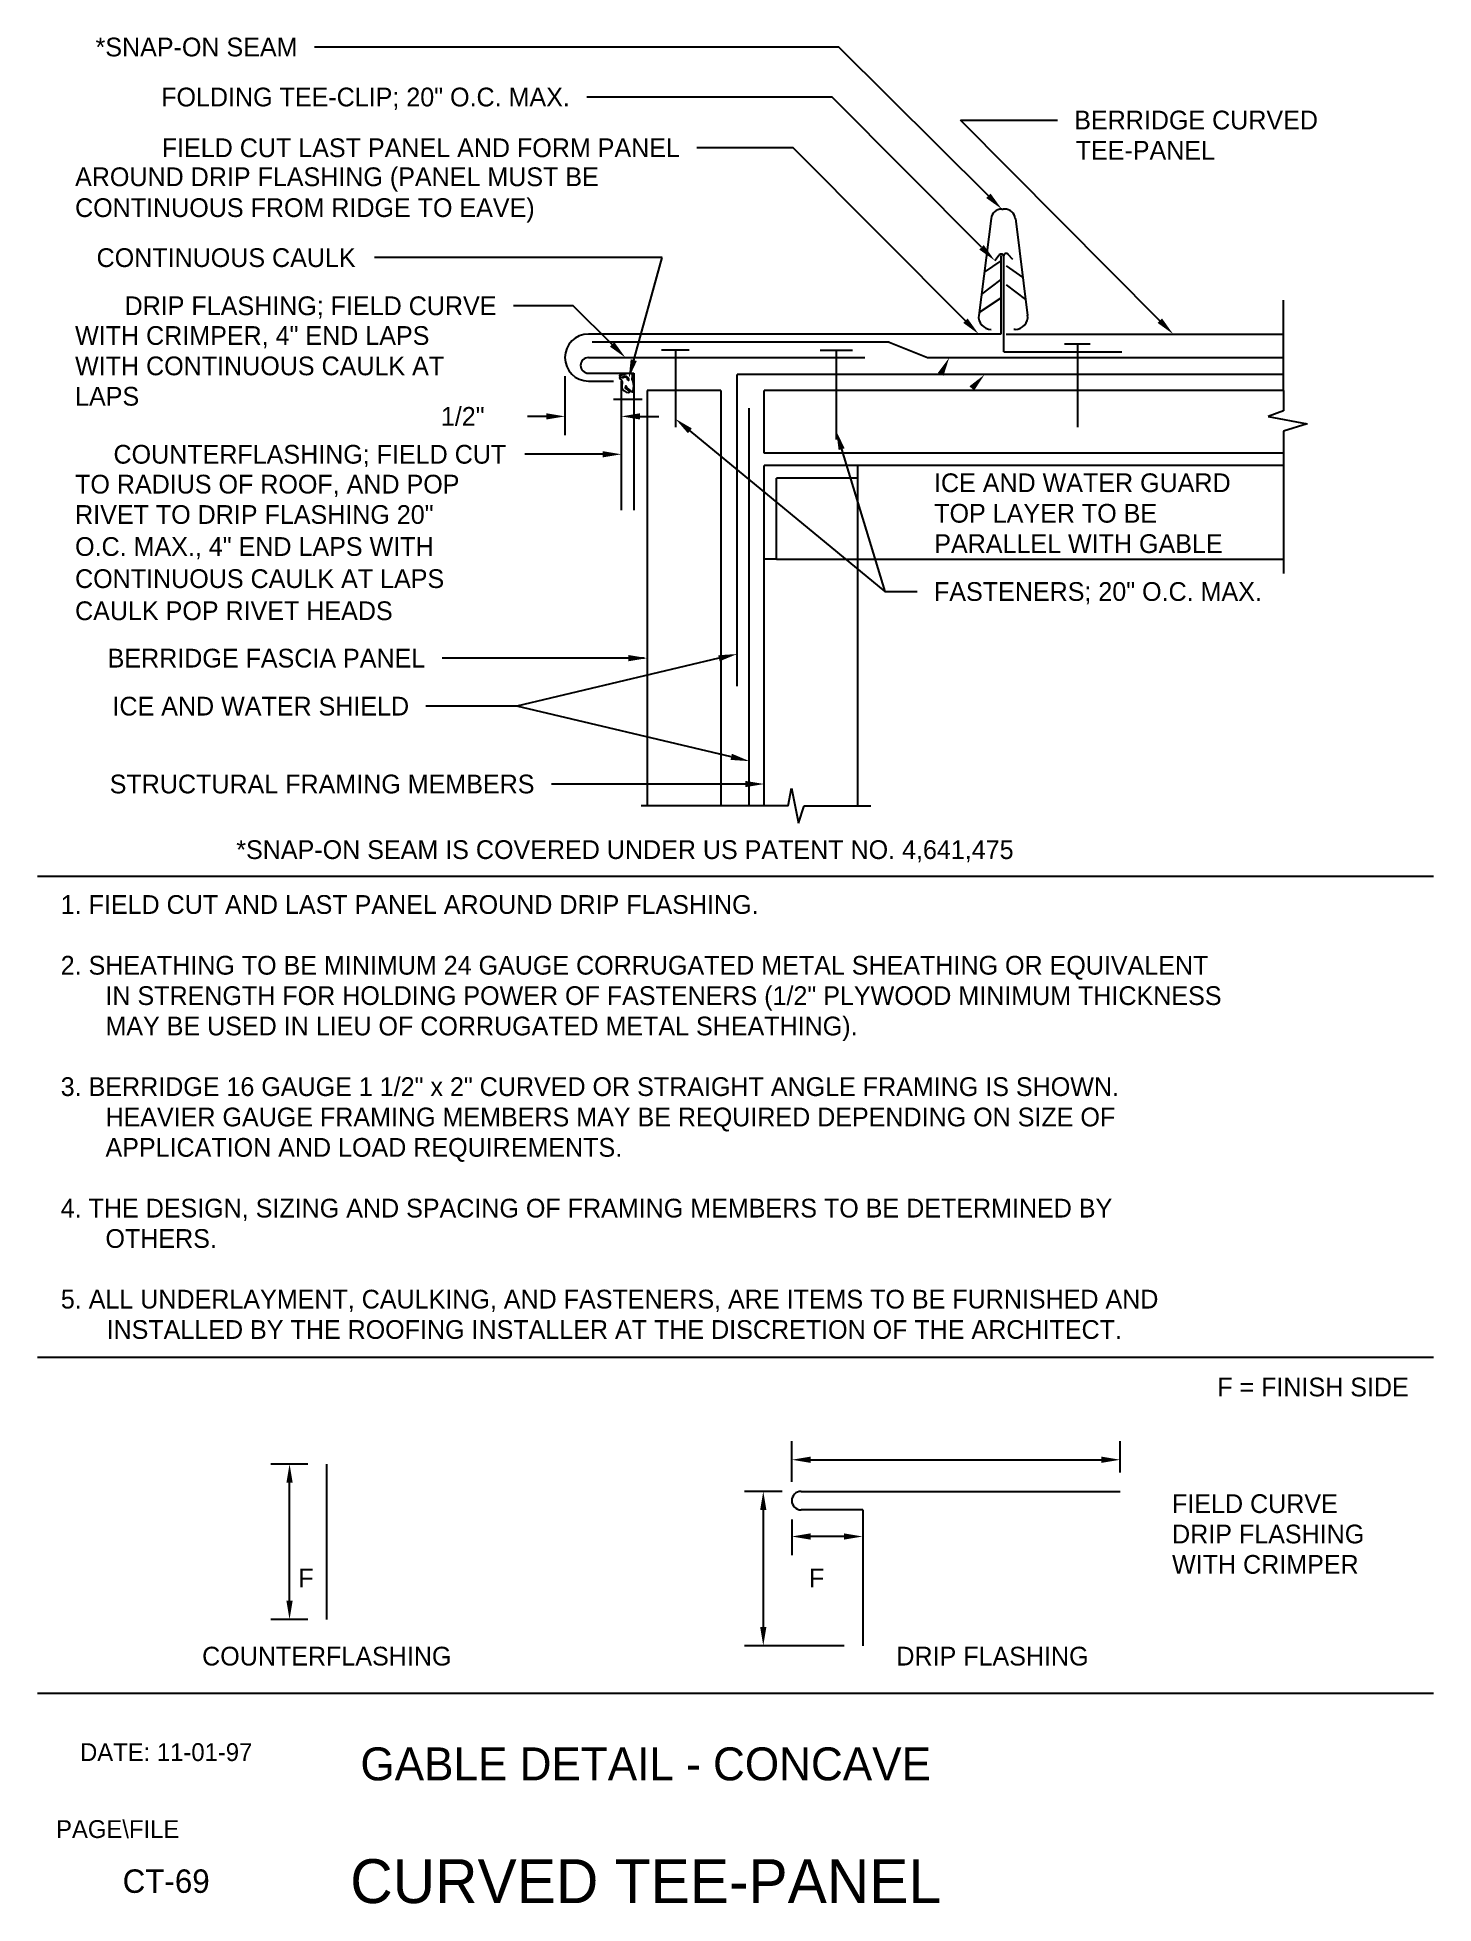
# Model space of a CAD drawing. Extents: x 0 to 11.2, y 0.4 to 15.3.
import ezdxf
from ezdxf.enums import TextEntityAlignment as Align

# ---------------------------------------------------------------- set-up
doc = ezdxf.new("R2010")
doc.units = 0
doc.header["$LTSCALE"] = 0.1999
doc.linetypes.add('HIDDENX2', pattern=[0])
for name, color, linetype in [('BORDER', 7, 'CONTINUOUS'), ('CMP-FLSH', 7, 'CONTINUOUS'), ('DIM-TXT', 7, 'CONTINUOUS'), ('STRCTR', 7, 'CONTINUOUS')]:
    doc.layers.add(name, color=color, linetype=linetype)

msp = doc.modelspace()

# ---------------------------------------------------------------- linework, layer by layer
at = {"layer": 'BORDER', "color": 0, "linetype": 'CONTINUOUS'}
for p, q in [((11.22, 8.599), (0.047, 8.599)), ((11.22, 4.75), (0.047, 4.75)), ((11.22, 2.062), (0.047, 2.062))]:
    msp.add_line(p, q, dxfattribs=at)
at = {"layer": 'CMP-FLSH', "color": 0, "linetype": 'CONTINUOUS'}
for p, q in [((7.764, 13.939), (7.776, 13.939)), ((7.764, 13.939), (7.776, 13.939)), ((7.787, 13.939), (7.776, 13.939)), ((7.679, 13.864), (7.58, 13.088)), ((7.873, 13.864), (7.971, 13.088)), ((7.756, 13.525), (7.624, 13.434)), ((7.708, 13.527), (7.744, 13.572)), ((7.756, 13.567), (7.756, 12.939)), ((7.78, 12.796), (7.78, 13.564)), ((7.8, 13.484), (7.933, 13.392)), ((7.814, 13.578), (7.851, 13.537)), ((7.756, 13.374), (7.602, 13.257)), ((7.8, 13.333), (7.955, 13.214)), ((7.756, 13.226), (7.583, 13.111)), ((7.756, 12.939), (4.457, 12.939)), ((6.864, 12.875), (4.488, 12.875)), ((6.864, 12.875), (7.169, 12.75)), ((7.8, 12.939), (10.019, 12.939)), ((7.872, 12.976), (7.861, 12.976)), ((8.266, 12.86), (8.471, 12.86)), ((8.369, 12.86), (8.369, 12.195)), ((4.457, 12.75), (6.669, 12.75)), ((5.041, 12.812), (5.264, 12.812)), ((5.153, 12.812), (5.153, 12.193)), ((6.311, 12.811), (6.569, 12.811)), ((6.44, 12.811), (6.44, 12.095)), ((7.169, 12.75), (10.019, 12.75)), ((7.78, 12.796), (8.726, 12.796)), ((4.457, 12.625), (4.82, 12.625)), ((4.457, 12.563), (4.658, 12.563)), ((4.72, 12.563), (4.72, 11.531)), ((4.82, 12.625), (4.82, 11.531)), ((10.019, 12.614), (5.647, 12.614)), ((5.647, 10.122), (5.647, 12.614)), ((4.886, 12.414), (4.657, 12.414)), ((4.927, 12.487), (4.927, 9.165)), ((5.515, 12.487), (4.927, 12.487)), ((5.515, 12.487), (5.515, 9.165)), ((5.742, 9.165), (5.742, 12.346)), ((2.362, 3.899), (2.362, 2.656)), ((6.084, 3.606), (6.084, 3.606)), ((6.158, 3.68), (8.712, 3.68)), ((6.652, 3.532), (6.158, 3.532)), ((6.652, 3.532), (6.652, 2.445))]:
    msp.add_line(p, q, dxfattribs=at)
msp.add_lwpolyline([(4.725, 12.526), (4.725, 12.507), (4.743, 12.485), (4.759, 12.475), (4.777, 12.472), (4.792, 12.478), (4.754, 12.507), (4.756, 12.525), (4.764, 12.508), (4.808, 12.475), (4.815, 12.485), (4.818, 12.502), (4.82, 12.525), (4.816, 12.558), (4.808, 12.577), (4.81, 12.601), (4.807, 12.622), (4.769, 12.623), (4.751, 12.617), (4.725, 12.609), (4.706, 12.608), (4.707, 12.598), (4.719, 12.595), (4.733, 12.596), (4.738, 12.598), (4.745, 12.602), (4.757, 12.601), (4.77, 12.591), (4.777, 12.582), (4.778, 12.576), (4.778, 12.568), (4.773, 12.572), (4.769, 12.581), (4.765, 12.589), (4.759, 12.592), (4.747, 12.594), (4.735, 12.589), (4.724, 12.589), (4.709, 12.59), (4.706, 12.588), (4.712, 12.577), (4.721, 12.571), (4.725, 12.566), (4.726, 12.557), (4.726, 12.546)], close=True, dxfattribs=at)
for centre, radius, start, end in [((7.764, 13.853), 0.086, 90.0001, 172.7428), ((7.787, 13.853), 0.086, 7.2572, 89.9999), ((7.76, 13.559), 0.02, 0.0014, 141.3728), ((7.8, 13.564), 0.02, 41.9522, 180.001), ((7.8, 13.564), 0.02, 41.9522, 180.001), ((7.679, 13.076), 0.1, 172.7423, 270.0006), ((7.872, 13.076), 0.1, 269.9994, 7.2577), ((4.457, 12.751), 0.188, 90, 270), ((4.457, 12.688), 0.0625, 90, 270), ((6.158, 3.606), 0.074, 89.9998, 179.9999), ((6.158, 3.606), 0.074, 180.0001, 270.0002)]:
    msp.add_arc(centre, radius, start, end, dxfattribs=at)
at = {"layer": 'DIM-TXT', "color": 0, "linetype": 'CONTINUOUS'}
for p, q in [((6.461, 15.235), (2.264, 15.235)), ((7.658, 14.045), (6.461, 15.235)), ((6.406, 14.835), (4.443, 14.835)), ((7.602, 13.633), (6.406, 14.835)), ((7.433, 14.651), (8.209, 14.651)), ((9.029, 13.045), (7.433, 14.651)), ((6.096, 14.429), (5.324, 14.429)), ((7.473, 13.045), (6.096, 14.429)), ((5.047, 13.55), (2.744, 13.55)), ((4.82, 12.73), (5.047, 13.55)), ((4.335, 13.165), (3.856, 13.165)), ((4.646, 12.856), (4.335, 13.165)), ((4.269, 12.601), (4.269, 12.13)), ((4.119, 12.28), (3.969, 12.28)), ((4.87, 12.28), (5.02, 12.28)), ((5.269, 12.164), (6.829, 10.879)), ((4.57, 11.977), (3.949, 11.977)), ((6.483, 12.018), (6.829, 10.879)), ((6.829, 10.879), (7.087, 10.879)), ((4.902, 10.346), (3.286, 10.346)), ((5.501, 10.345), (3.885, 9.962)), ((3.885, 9.962), (3.157, 9.962)), ((5.599, 9.557), (3.885, 9.962)), ((5.713, 9.339), (4.16, 9.339)), ((6.084, 3.756), (6.084, 4.083)), ((8.712, 3.83), (8.712, 4.083)), ((2.212, 3.899), (1.915, 3.899)), ((6.234, 3.933), (8.562, 3.933)), ((2.065, 2.806), (2.065, 3.749)), ((6.008, 3.68), (5.706, 3.68)), ((5.856, 3.53), (5.856, 2.595)), ((6.084, 3.456), (6.084, 3.169)), ((6.502, 3.319), (6.234, 3.319)), ((2.212, 2.656), (1.915, 2.656)), ((6.502, 2.445), (5.706, 2.445))]:
    msp.add_line(p, q, dxfattribs=at)
for points in [[(7.675, 14.062), (7.64, 14.027), (7.764, 13.939)], [(7.62, 13.651), (7.584, 13.615), (7.708, 13.527)], [(7.491, 13.063), (7.456, 13.028), (7.579, 12.939)], [(9.047, 13.063), (9.011, 13.028), (9.135, 12.939)], [(4.664, 12.874), (4.629, 12.838), (4.753, 12.75)], [(4.844, 12.723), (4.795, 12.737), (4.779, 12.585)], [(4.119, 12.305), (4.119, 12.255), (4.269, 12.28)], [(4.87, 12.305), (4.87, 12.255), (4.72, 12.28)], [(5.253, 12.145), (5.284, 12.184), (5.153, 12.26)], [(6.459, 12.011), (6.507, 12.025), (6.44, 12.162)], [(4.57, 12.002), (4.57, 11.952), (4.72, 11.977)], [(4.777, 10.371), (4.777, 10.321), (4.927, 10.346)], [(5.495, 10.369), (5.507, 10.321), (5.647, 10.379)], [(5.594, 9.532), (5.605, 9.581), (5.745, 9.522)], [(5.713, 9.364), (5.713, 9.314), (5.863, 9.339)], [(2.04, 3.749), (2.09, 3.749), (2.065, 3.899)], [(6.234, 3.958), (6.234, 3.908), (6.084, 3.933)], [(8.562, 3.958), (8.562, 3.908), (8.712, 3.933)], [(5.831, 3.53), (5.881, 3.53), (5.856, 3.68)], [(6.234, 3.344), (6.234, 3.294), (6.084, 3.319)], [(6.502, 3.344), (6.502, 3.294), (6.652, 3.319)], [(2.04, 2.806), (2.09, 2.806), (2.065, 2.656)], [(5.831, 2.595), (5.881, 2.595), (5.856, 2.445)]]:
    msp.add_solid(points, dxfattribs=at)
at = {"layer": 'DIM-TXT', "color": 0, "linetype": 'CONTINUOUS', "extrusion": (0, 0, -1)}
for points in [[(-7.253, 12.628), (-7.344, 12.75), (-7.298, 12.605)], [(-7.506, 12.521), (-7.626, 12.614), (-7.543, 12.487)]]:
    msp.add_solid(points, dxfattribs=at)
at = {"layer": 'STRCTR', "color": 0, "linetype": 'CONTINUOUS'}
for p, q in [((10.019, 12.487), (10.019, 13.21)), ((10.019, 12.487), (5.863, 12.487)), ((5.863, 11.987), (5.863, 12.487)), ((10.019, 12.487), (10.019, 12.324)), ((10.019, 12.324), (9.895, 12.279)), ((9.895, 12.279), (10.207, 12.22)), ((10.207, 12.22), (10.019, 12.161)), ((10.019, 12.161), (10.019, 11.987)), ((10.019, 11.987), (5.863, 11.987)), ((10.019, 11.987), (10.019, 11.022)), ((6.613, 11.887), (5.863, 11.887)), ((5.863, 9.165), (5.863, 11.887)), ((10.019, 11.887), (6.613, 11.887)), ((6.613, 9.165), (6.613, 11.887)), ((5.963, 11.137), (5.963, 11.787)), ((6.613, 11.787), (5.963, 11.787)), ((5.963, 11.137), (5.863, 11.137)), ((6.613, 11.137), (10.019, 11.137)), ((6.055, 9.165), (6.081, 9.305)), ((6.081, 9.305), (6.138, 9.026)), ((5.863, 9.165), (4.879, 9.165)), ((6.055, 9.165), (5.863, 9.165)), ((6.138, 9.026), (6.184, 9.165)), ((6.184, 9.165), (6.363, 9.165)), ((6.363, 9.165), (6.717, 9.165))]:
    msp.add_line(p, q, dxfattribs=at)
at = {"layer": 'STRCTR', "color": 0, "linetype": 'HIDDENX2'}
msp.add_line((5.963, 11.137), (6.613, 11.137), dxfattribs=at)

# ---------------------------------------------------------------- texts
at = {"layer": 'BORDER', "color": 0, "linetype": 'CONTINUOUS'}
for s, height, p in [('DATE: 11-01-97', 0.14265, (1.078, 1.594)), ('CT-69', 0.1875, (1.078, 0.562)), ('CURVED TEE-PANEL', 0.35156, (4.915, 0.562))]:
    msp.add_text(s, height=height, dxfattribs=at).set_placement(p, align=Align.MIDDLE)
msp.add_text('PAGE\\FILE', height=0.1426, dxfattribs=at).set_placement((0.197, 0.907))
at = {"layer": 'DIM-TXT', "color": 0, "linetype": 'CONTINUOUS'}
for s, p in [('*SNAP-ON SEAM', (2.129, 15.235)), ('FOLDING TEE-CLIP; 20" O.C. MAX.', (4.308, 14.835)), ('FIELD CUT LAST PANEL AND FORM PANEL', (5.189, 14.429)), ('CONTINUOUS CAULK', (2.594, 13.55)), ('DRIP FLASHING; FIELD CURVE', (3.721, 13.165)), ('COUNTERFLASHING; FIELD CUT', (3.799, 11.977)), ('BERRIDGE FASCIA PANEL', (3.151, 10.346)), ('ICE AND WATER SHIELD', (3.022, 9.962)), ('STRUCTURAL FRAMING MEMBERS', (4.025, 9.339))]:
    msp.add_text(s, height=0.15, dxfattribs=at).set_placement(p, align=Align.MIDDLE_RIGHT)
for s, p in [('BERRIDGE CURVED', (8.344, 14.651)), ('FASTENERS; 20" O.C. MAX.', (7.222, 10.879))]:
    msp.add_text(s, height=0.15, dxfattribs=at).set_placement(p, align=Align.MIDDLE_LEFT)
for s, p in [('TEE-PANEL', (8.356, 14.334)), ('AROUND DRIP FLASHING (PANEL MUST BE', (0.349, 14.122)), ('CONTINUOUS FROM RIDGE TO EAVE)', (0.349, 13.875)), ('WITH CRIMPER, 4" END LAPS', (0.349, 12.852)), ('WITH CONTINUOUS CAULK AT', (0.349, 12.609)), ('LAPS', (0.349, 12.366)), ('1/2"', (3.276, 12.205)), ('TO RADIUS OF ROOF, AND POP', (0.349, 11.663)), ('RIVET TO DRIP FLASHING 20"', (0.349, 11.42)), ('TOP LAYER TO BE', (7.224, 11.43)), ('O.C. MAX., 4" END LAPS WITH', (0.349, 11.164)), ('PARALLEL WITH GABLE', (7.224, 11.187)), ('CONTINUOUS CAULK AT LAPS', (0.349, 10.907)), ('CAULK POP RIVET HEADS', (0.349, 10.65)), ('*SNAP-ON SEAM IS COVERED UNDER US PATENT NO. 4,641,475', (1.639, 8.739)), ('1. FIELD CUT AND LAST PANEL AROUND DRIP FLASHING.', (0.234, 8.3)), ('2. SHEATHING TO BE MINIMUM 24 GAUGE CORRUGATED METAL SHEATHING OR EQUIVALENT', (0.234, 7.814)), ('IN STRENGTH FOR HOLDING POWER OF FASTENERS (1/2" PLYWOOD MINIMUM THICKNESS', (0.592, 7.571)), ('MAY BE USED IN LIEU OF CORRUGATED METAL SHEATHING).', (0.592, 7.328)), ('3. BERRIDGE 16 GAUGE 1 1/2" x 2" CURVED OR STRAIGHT ANGLE FRAMING IS SHOWN.', (0.234, 6.843)), ('HEAVIER GAUGE FRAMING MEMBERS MAY BE REQUIRED DEPENDING ON SIZE OF', (0.592, 6.6)), ('APPLICATION AND LOAD REQUIREMENTS.', (0.592, 6.357)), ('4. THE DESIGN, SIZING AND SPACING OF FRAMING MEMBERS TO BE DETERMINED BY', (0.234, 5.871)), ('OTHERS.', (0.592, 5.628)), ('5. ALL UNDERLAYMENT, CAULKING, AND FASTENERS, ARE ITEMS TO BE FURNISHED AND', (0.235, 5.143)), ('INSTALLED BY THE ROOFING INSTALLER AT THE DISCRETION OF THE ARCHITECT.', (0.601, 4.9)), ('FIELD CURVE', (9.127, 3.507)), ('DRIP FLASHING', (9.127, 3.264)), ('WITH CRIMPER', (9.127, 3.021)), ('F', (2.136, 2.912)), ('F', (6.222, 2.912))]:
    msp.add_text(s, height=0.15, dxfattribs=at).set_placement(p)
msp.add_text('ICE AND WATER GUARD', height=0.15, rotation=360, dxfattribs=at).set_placement((7.222, 11.749), align=Align.MIDDLE_LEFT)
msp.add_text('F = FINISH SIDE', height=0.15, dxfattribs=at).set_placement((11.021, 4.44), align=Align.RIGHT)
for s, p in [('COUNTERFLASHING', (2.363, 2.287)), ('DRIP FLASHING', (7.69, 2.287))]:
    msp.add_text(s, height=0.15, dxfattribs=at).set_placement(p, align=Align.CENTER)
msp.add_text('GABLE DETAIL - CONCAVE', height=0.26367, dxfattribs=at).set_placement((4.915, 1.5), align=Align.MIDDLE)

doc.saveas('drawing.dxf')
